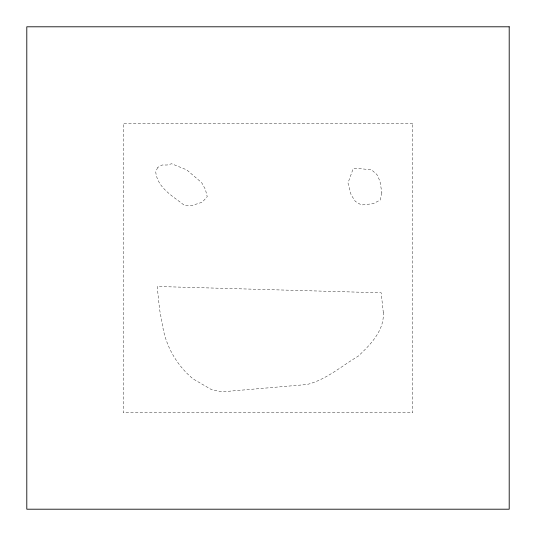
<?xml version="1.0" encoding="UTF-8"?>
<svg xmlns="http://www.w3.org/2000/svg" width="536" height="536" viewBox="0 0 536 536"><rect width="100%" height="100%" fill="white"/><g stroke="black" fill="none" stroke-linecap="round" stroke-linejoin="round"><path stroke-width="0.4" stroke-dasharray="2.68 2.01" d="M383.287 312.287C384.56 330.437 370.403 344.728 358.128 356.252C341.385 366.162 326.324 379.615 307.074 384.506L221.824 391.85L211.626 389.712L193.114 378.918A87.736 87.736 0 0 1 163.239 329.459L159.554 309.212L157.189 286.479L381.176 292.81L383.287 312.287M381.873 192.88L380.225 200.035L373.203 203.68L361.385 204.993L355.395 201.456L351.14 194.91L348.011 182.984L353.164 168.666L359.676 168.646L371.488 169.791L376.862 174.508L379.91 181.014L381.873 192.88M157.678 167.48L155.735 171.795C157.175 187.841 173.208 196.344 184.565 205.489L192.129 205.422L202.193 202.246L207.224 196.679L205.375 189.335L201.65 182.622L186.675 169.838L171.62 163.761L167.192 165.001L162.133 165.014L157.678 167.48M412.72 123.28L123.28 123.28L123.28 412.72L412.72 412.72L412.72 123.28"/><path stroke-width="0.8" d="M509.2 26.8L26.8 26.8L26.8 509.2L509.2 509.2L509.2 26.8"/></g></svg>
